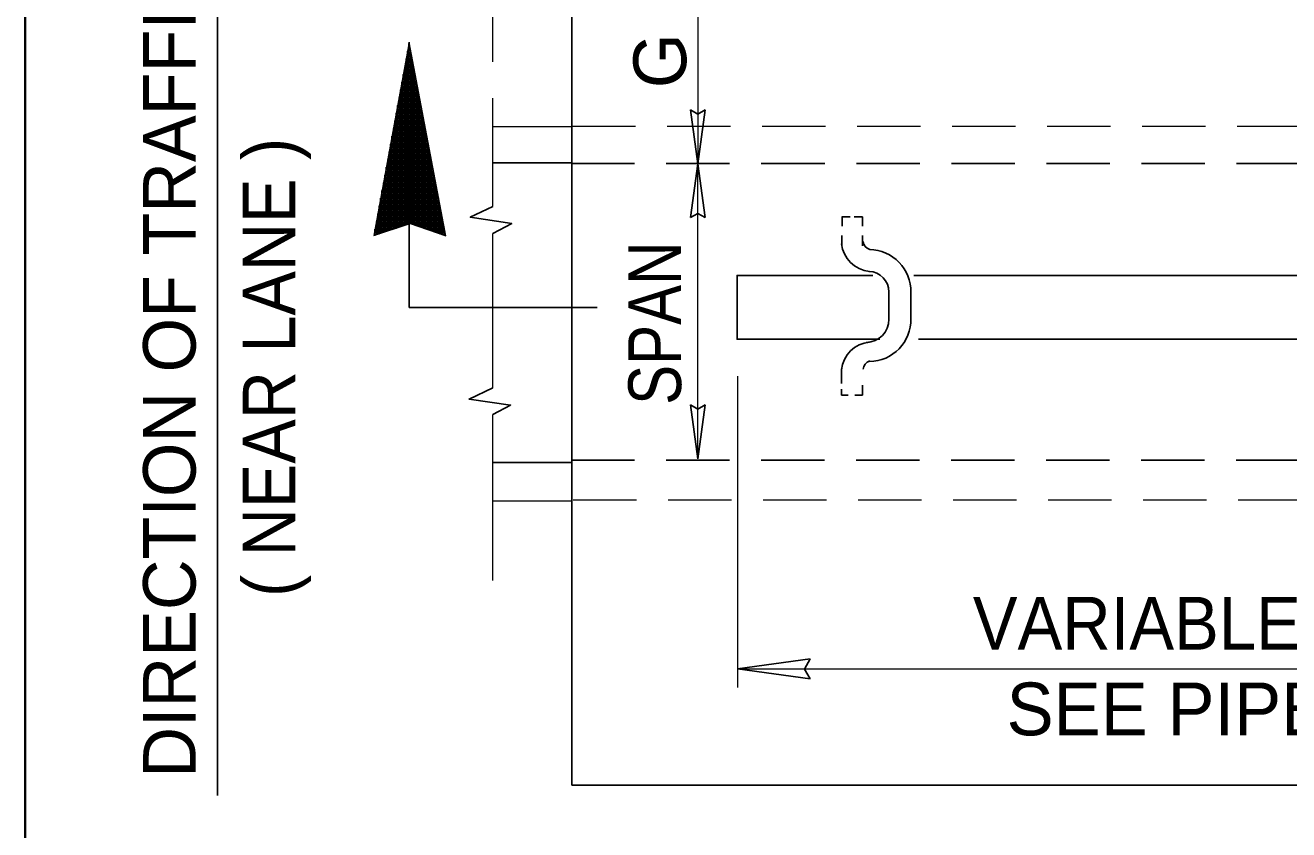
# Model space of a CAD drawing. Extents: x -873 to -38, y -356 to 186.
# Drawn here: x -689.27 to -659.35, y -220.25 to -201.19 of the extents above; entities that cross this region are included whole.
import ezdxf

# ---------------------------------------------------------------- set-up
doc = ezdxf.new("R2010")
doc.units = 0
doc.header["$LTSCALE"] = 0.5
doc.linetypes.add('MEDIUM_DASHED', pattern=[4.5, 3, -1.5])
doc.layers.add('1', color=7, linetype='Continuous', lineweight=13)

msp = doc.modelspace()

# ---------------------------------------------------------------- linework, layer by layer
at = {"layer": '1', "lineweight": 35}
msp.add_line((-689.2712, -181.4427), (-689.2712, -257.1993), dxfattribs=at)
at = {"layer": '1', "lineweight": 25}
for p, q in [((-676.3293, -219.1933), (-676.3293, -184.8849)), ((-684.7202, -196.7286), (-684.7202, -219.441)), ((-673.3427, -204.4714), (-673.5182, -203.1939)), ((-673.3427, -204.4714), (-673.1672, -203.1939)), ((-680.1765, -207.8761), (-680.1765, -203.605)), ((-678.1994, -204.4449), (-676.3293, -204.4449)), ((-673.3427, -204.4677), (-673.5182, -205.7451)), ((-673.3427, -204.4677), (-673.1672, -205.7451)), ((-669.9237, -205.9465), (-669.9237, -205.7252)), ((-669.4413, -206.4102), (-669.4413, -206.1677)), ((-621.1235, -207.1146), (-668.2277, -207.1146)), ((-668.8225, -208.1658), (-668.8225, -207.5117)), ((-668.3018, -208.1372), (-668.3018, -207.4831)), ((-680.1765, -207.8761), (-675.7271, -207.8761)), ((-668.1197, -208.6254), (-621.5537, -208.6254)), ((-669.9447, -209.6721), (-669.9447, -209.3297)), ((-669.4413, -209.954), (-669.4413, -209.7126)), ((-669.9447, -209.954), (-669.9447, -209.8136)), ((-669.9447, -209.9548), (-669.7834, -209.9548)), ((-669.6223, -209.9548), (-669.4413, -209.9548)), ((-673.3415, -211.4621), (-673.5169, -210.1847)), ((-673.3415, -211.4621), (-673.166, -210.1847)), ((-678.1994, -211.5467), (-676.3293, -211.5467)), ((-672.4013, -216.4411), (-670.6867, -216.2051)), ((-672.4013, -216.4411), (-670.6867, -216.6761)), ((-676.3293, -219.1933), (-612.7911, -219.1933))]:
    msp.add_line(p, q, dxfattribs=at)
at = {"layer": '1'}
for p, q in [((-678.1994, -202.0532), (-678.1994, -198.1157)), ((-673.3421, -199.3061), (-673.3421, -204.4675)), ((-680.1927, -201.6607), (-680.1663, -201.6607)), ((-680.187, -201.6272), (-680.1727, -201.6272)), ((-680.1847, -205.8928), (-680.1847, -201.6184)), ((-680.1809, -201.5932), (-680.1798, -201.5932)), ((-680.2486, -201.9628), (-680.1092, -201.9628)), ((-680.2426, -201.9291), (-680.1157, -201.9291)), ((-680.2363, -201.8953), (-680.1222, -201.8953)), ((-680.2298, -201.862), (-680.1286, -201.862)), ((-680.2242, -201.8287), (-680.135, -201.8287)), ((-680.2186, -205.9042), (-680.2186, -201.8017)), ((-680.2176, -201.7948), (-680.1411, -201.7948)), ((-680.2117, -201.7613), (-680.1474, -201.7613)), ((-680.2053, -201.7277), (-680.1536, -201.7277)), ((-680.1997, -201.694), (-680.1604, -201.694)), ((-680.1517, -205.8826), (-680.1517, -201.7387)), ((-680.1182, -205.8947), (-680.1182, -201.9159)), ((-680.304, -202.2647), (-680.0523, -202.2647)), ((-680.2976, -202.2314), (-680.0586, -202.2314)), ((-680.2917, -202.1977), (-680.0648, -202.1977)), ((-680.2862, -205.9263), (-680.2862, -202.1685)), ((-680.2853, -202.1641), (-680.0712, -202.1641)), ((-680.2794, -202.1308), (-680.0771, -202.1308)), ((-680.2732, -202.0973), (-680.0838, -202.0973)), ((-680.2669, -202.0632), (-680.0901, -202.0632)), ((-680.2605, -202.0298), (-680.0969, -202.0298)), ((-680.2547, -201.9964), (-680.1028, -201.9964)), ((-680.2526, -205.9155), (-680.2526, -201.9849)), ((-680.0846, -205.9062), (-680.0846, -202.0928)), ((-680.3587, -202.5668), (-679.9946, -202.5668)), ((-680.3533, -202.5331), (-680.0008, -202.5331)), ((-680.3533, -205.9487), (-680.3533, -202.535)), ((-680.3467, -202.4998), (-680.0073, -202.4998)), ((-680.3402, -202.4662), (-680.014, -202.4662)), ((-680.3342, -202.4327), (-680.0197, -202.4327)), ((-680.3287, -202.3991), (-680.0263, -202.3991)), ((-680.3219, -202.3656), (-680.0327, -202.3656)), ((-680.3197, -205.938), (-680.3197, -202.3516)), ((-680.3163, -202.3322), (-680.0397, -202.3322)), ((-680.31, -202.2985), (-680.0459, -202.2985)), ((-680.0508, -205.9176), (-680.0508, -202.2702)), ((-680.0173, -205.9291), (-680.0173, -202.4468)), ((-680.4082, -202.8356), (-679.9434, -202.8356)), ((-680.402, -202.8021), (-679.9502, -202.8021)), ((-680.3958, -202.7683), (-679.9565, -202.7683)), ((-680.3899, -202.7348), (-679.9632, -202.7348)), ((-680.3866, -205.9599), (-680.3866, -202.7179)), ((-680.3837, -202.7012), (-679.9689, -202.7012)), ((-680.3774, -202.6679), (-679.9757, -202.6679)), ((-680.3713, -202.6343), (-679.9821, -202.6343)), ((-680.3655, -202.6008), (-679.9883, -202.6008)), ((-679.984, -205.9405), (-679.984, -202.6236)), ((-679.9502, -205.9522), (-679.9502, -202.8)), ((-680.4634, -203.1377), (-679.8865, -203.1377)), ((-680.4573, -203.1042), (-679.8927, -203.1042)), ((-680.454, -205.9822), (-680.454, -203.0848)), ((-680.4513, -203.0704), (-679.8992, -203.0704)), ((-680.4451, -203.0367), (-679.905, -203.0367)), ((-680.4388, -203.0033), (-679.9117, -203.0033)), ((-680.433, -202.97), (-679.9183, -202.97)), ((-680.4269, -202.9363), (-679.9246, -202.9363)), ((-680.4205, -202.9027), (-679.9315, -202.9027)), ((-680.4203, -205.9713), (-680.4203, -202.9017)), ((-680.4147, -202.869), (-679.9372, -202.869)), ((-679.9165, -205.9639), (-679.9165, -202.9771)), ((-679.8833, -205.9753), (-679.8833, -203.154)), ((-678.1994, -205.484), (-678.1994, -202.9168)), ((-680.5208, -206.0038), (-680.5208, -203.4516)), ((-680.5191, -203.4398), (-679.8289, -203.4398)), ((-680.5126, -203.4061), (-679.8355, -203.4061)), ((-680.5068, -203.3726), (-679.8419, -203.3726)), ((-680.5002, -203.3392), (-679.8483, -203.3392)), ((-680.4947, -203.3055), (-679.8544, -203.3055)), ((-680.488, -203.2719), (-679.8606, -203.2719)), ((-680.4874, -205.9926), (-680.4874, -203.2682)), ((-680.4823, -203.2384), (-679.8675, -203.2384)), ((-680.4757, -203.2051), (-679.8736, -203.2051)), ((-680.4698, -203.1715), (-679.8798, -203.1715)), ((-679.8496, -205.987), (-679.8496, -203.3311)), ((-680.5743, -203.7419), (-679.7715, -203.7419)), ((-680.568, -203.7084), (-679.7779, -203.7084)), ((-680.562, -203.6751), (-679.7848, -203.6751)), ((-680.5557, -203.6413), (-679.7912, -203.6413)), ((-680.5543, -206.0152), (-680.5543, -203.6348)), ((-680.5497, -203.6076), (-679.7972, -203.6076)), ((-680.5434, -203.5737), (-679.8036, -203.5737)), ((-680.5374, -203.5401), (-679.81, -203.5401)), ((-680.5316, -203.5069), (-679.8164, -203.5069)), ((-680.5251, -203.4734), (-679.8227, -203.4734)), ((-679.8162, -205.9991), (-679.8162, -203.5083)), ((-679.7825, -206.0105), (-679.7825, -203.6852)), ((-678.1994, -203.5888), (-676.3293, -203.5888)), ((-680.6292, -204.0439), (-679.7143, -204.0439)), ((-680.6236, -204.0106), (-679.7208, -204.0106)), ((-680.6218, -206.0372), (-680.6218, -204.0017)), ((-680.6172, -203.9767), (-679.7268, -203.9767)), ((-680.6107, -203.9432), (-679.7337, -203.9432)), ((-680.6049, -203.9094), (-679.7398, -203.9094)), ((-680.599, -203.8757), (-679.7463, -203.8757)), ((-680.5924, -203.8426), (-679.7525, -203.8426)), ((-680.5878, -206.0264), (-680.5878, -203.8182)), ((-680.5867, -203.8092), (-679.7585, -203.8092)), ((-680.5803, -203.7757), (-679.7654, -203.7757)), ((-679.749, -206.0224), (-679.749, -203.862)), ((-679.715, -206.0336), (-679.715, -204.0393)), ((-680.6849, -204.346), (-679.6573, -204.346)), ((-680.6789, -204.3127), (-679.6636, -204.3127)), ((-680.6723, -204.2789), (-679.67, -204.2789)), ((-680.6666, -204.2452), (-679.6761, -204.2452)), ((-680.6603, -204.2118), (-679.6833, -204.2118)), ((-680.6553, -206.0482), (-680.6553, -204.1849)), ((-680.6538, -204.1785), (-679.689, -204.1785)), ((-680.6477, -204.1447), (-679.6952, -204.1447)), ((-680.6418, -204.111), (-679.7019, -204.111)), ((-680.6359, -204.0777), (-679.7081, -204.0777)), ((-679.6815, -206.0449), (-679.6815, -204.2157)), ((-680.7405, -204.6482), (-679.6, -204.6482)), ((-680.7341, -204.6147), (-679.6058, -204.6147)), ((-680.728, -204.581), (-679.6125, -204.581)), ((-680.7226, -206.0709), (-680.7226, -204.5512)), ((-680.7217, -204.5472), (-679.6187, -204.5472)), ((-680.7156, -204.5139), (-679.6252, -204.5139)), ((-680.7095, -204.4802), (-679.6317, -204.4802)), ((-680.7034, -204.4466), (-679.6379, -204.4466)), ((-680.6974, -204.4131), (-679.6443, -204.4131)), ((-680.6907, -204.3793), (-679.6502, -204.3793)), ((-680.6884, -206.0597), (-680.6884, -204.368)), ((-679.6482, -206.0568), (-679.6482, -204.3927)), ((-679.6148, -206.0684), (-679.6148, -204.5697)), ((-673.3421, -211.4623), (-673.3421, -204.4675)), ((-680.7953, -204.9502), (-679.5425, -204.9502)), ((-680.7892, -204.9167), (-679.5492, -204.9167)), ((-680.7892, -206.093), (-680.7892, -204.9182)), ((-680.783, -204.8832), (-679.5554, -204.8832)), ((-680.777, -204.8496), (-679.5618, -204.8496)), ((-680.7708, -204.8162), (-679.5677, -204.8162)), ((-680.7651, -204.7825), (-679.5742, -204.7825)), ((-680.7584, -204.7487), (-679.5807, -204.7487)), ((-680.7559, -206.082), (-680.7559, -204.7347)), ((-680.7522, -204.7149), (-679.5871, -204.7149)), ((-680.7462, -204.6819), (-679.5933, -204.6819)), ((-679.5811, -206.0797), (-679.5811, -204.7463)), ((-679.5472, -206.0912), (-679.5472, -204.9233)), ((-680.851, -205.2523), (-679.4852, -205.2523)), ((-680.8447, -205.2186), (-679.4915, -205.2186)), ((-680.8387, -205.1854), (-679.4977, -205.1854)), ((-680.8323, -205.1518), (-679.5037, -205.1518)), ((-680.8261, -205.1181), (-679.5104, -205.1181)), ((-680.8232, -206.1038), (-680.8232, -205.1012)), ((-680.8201, -205.0846), (-679.5173, -205.0846)), ((-680.8138, -205.0508), (-679.5232, -205.0508)), ((-680.8077, -205.0173), (-679.5292, -205.0173)), ((-680.8022, -204.9837), (-679.5366, -204.9837)), ((-679.514, -206.1034), (-679.514, -205.1007)), ((-680.9063, -205.5544), (-679.4277, -205.5544)), ((-680.8999, -205.5209), (-679.4343, -205.5209)), ((-680.8937, -205.4873), (-679.4411, -205.4873)), ((-680.8899, -206.1262), (-680.8899, -205.468)), ((-680.8878, -205.4538), (-679.4466, -205.4538)), ((-680.8812, -205.4202), (-679.4538, -205.4202)), ((-680.8756, -205.3865), (-679.4597, -205.3865)), ((-680.8695, -205.3531), (-679.466, -205.3531)), ((-680.8638, -205.3194), (-679.4724, -205.3194)), ((-680.857, -205.286), (-679.4785, -205.286)), ((-680.8563, -206.1153), (-680.8563, -205.2851)), ((-679.4804, -206.1151), (-679.4804, -205.2773)), ((-679.4466, -206.1262), (-679.4466, -205.4538)), ((-680.9613, -205.8568), (-679.3703, -205.8568)), ((-680.9572, -206.1487), (-680.9572, -205.834)), ((-680.9553, -205.823), (-679.3769, -205.823)), ((-680.9493, -205.7894), (-679.3833, -205.7894)), ((-680.9428, -205.7561), (-679.3896, -205.7561)), ((-680.9372, -205.7223), (-679.396, -205.7223)), ((-680.9307, -205.6888), (-679.4024, -205.6888)), ((-680.9247, -205.6555), (-679.409, -205.6555)), ((-680.9237, -206.1373), (-680.9237, -205.6515)), ((-680.9182, -205.6217), (-679.4153, -205.6217)), ((-680.9126, -205.588), (-679.4212, -205.588)), ((-679.4131, -206.138), (-679.4131, -205.6309)), ((-679.3795, -206.1494), (-679.3795, -205.8077)), ((-681.011, -206.1253), (-680.8872, -206.1253)), ((-681.0042, -206.0915), (-680.7858, -206.0915)), ((-680.9982, -206.0577), (-680.6843, -206.0577)), ((-680.9924, -206.0249), (-680.5823, -206.0249)), ((-680.991, -206.1595), (-680.991, -206.018)), ((-680.9859, -205.9909), (-680.4813, -205.9909)), ((-680.9799, -205.9572), (-680.3794, -205.9572)), ((-680.9738, -205.9238), (-680.2779, -205.9238)), ((-680.9676, -205.8901), (-680.1765, -205.8901)), ((-680.1307, -205.8901), (-679.3639, -205.8901)), ((-680.0327, -205.9238), (-679.3579, -205.9238)), ((-679.9359, -205.9572), (-679.3514, -205.9572)), ((-679.8388, -205.9909), (-679.3447, -205.9909)), ((-679.7418, -206.0249), (-679.3387, -206.0249)), ((-679.6448, -206.0577), (-679.3322, -206.0577)), ((-679.5472, -206.0915), (-679.3258, -206.0915)), ((-679.4502, -206.1253), (-679.3196, -206.1253)), ((-679.3458, -206.1612), (-679.3458, -205.9847)), ((-678.1994, -209.7771), (-678.1994, -206.1188)), ((-681.0168, -206.1589), (-680.9887, -206.1589)), ((-679.3533, -206.1589), (-679.3131, -206.1589)), ((-679.3127, -206.1727), (-679.3127, -206.162)), ((-672.402, -209.5042), (-672.402, -216.8845)), ((-678.1994, -214.3477), (-678.1994, -210.4103)), ((-678.1994, -212.4605), (-676.3293, -212.4605)), ((-672.402, -216.4398), (-617.1938, -216.4398))]:
    msp.add_line(p, q, dxfattribs=at)
at = {"layer": '1', "linetype": 'MEDIUM_DASHED'}
for p, q in [((-676.3181, -203.5777), (-638.9415, -203.5777)), ((-676.2984, -212.4357), (-639.1983, -212.4357))]:
    msp.add_line(p, q, dxfattribs=at)
at = {"layer": '1', "linetype": 'MEDIUM_DASHED', "lineweight": 25}
for p, q in [((-676.3397, -204.46), (-638.625, -204.46)), ((-669.7352, -205.7252), (-669.937, -205.7252)), ((-669.6422, -205.7252), (-669.4413, -205.7252)), ((-669.4413, -205.9465), (-669.4413, -205.7252)), ((-669.937, -206.4102), (-669.937, -206.1677)), ((-676.3419, -211.4907), (-639.0207, -211.4907))]:
    msp.add_line(p, q, dxfattribs=at)
at = {"layer": '1'}
msp.add_lwpolyline([(-679.3104, -206.1734), (-680.1801, -201.5897), (-681.0189, -206.169), (-680.1527, -205.8823)], close=True, dxfattribs=at)
at = {"layer": '1', "lineweight": 25}
for points in [[(-673.1672, -203.1939), (-673.3447, -203.2927), (-673.5182, -203.1939)], [(-678.1994, -205.484), (-678.7345, -205.7372), (-677.7519, -205.882), (-678.1994, -206.1188)], [(-673.1672, -205.7451), (-673.3447, -205.6463), (-673.5182, -205.7451)], [(-669.1979, -207.1146), (-672.4127, -207.1146), (-672.4127, -208.6254), (-669.0361, -208.6254)], [(-678.1994, -209.7771), (-678.7626, -210.0434), (-677.7798, -210.1878), (-678.1994, -210.4103)], [(-673.5169, -210.1847), (-673.3396, -210.2835), (-673.166, -210.1847)], [(-670.6867, -216.2051), (-670.8197, -216.4432), (-670.6867, -216.6761)]]:
    msp.add_lwpolyline(points, dxfattribs=at)
for centre, radius, start, end in [((-669.2052, -206.2849), 0.7379, 186.05669, 264.22165), ((-669.2052, -206.2849), 0.225, 186.05669, 252.45085), ((-669.2998, -207.5007), 1.0027, 358.9946, 88.96219), ((-669.2998, -207.5007), 0.479, 358.9946, 88.96219), ((-669.3629, -208.1622), 0.5404, 271.03781, 1.0054), ((-669.2998, -208.155), 1.0027, 271.03781, 1.0054), ((-669.2052, -209.4274), 0.7379, 95.77835, 173.94331), ((-669.2052, -209.3572), 0.225, 107.54915, 173.94331)]:
    msp.add_arc(centre, radius, start, end, dxfattribs=at)

# ---------------------------------------------------------------- texts
at = {"layer": '1'}
for s, height, p in [('DIRECTION OF TRAFFIC', 1.243, (-685.2374, -219.0178)), ('G', 1.25, (-673.6184, -202.6775))]:
    msp.add_text(s, height=height, rotation=90, dxfattribs=at).set_placement(p)
for s, height, width, p in [('( NEAR LANE )', 1.243, 0.95, (-682.8766, -214.7347)), ('SPAN', 1.25, 0.85, (-673.7397, -210.1822))]:
    msp.add_text(s, height=height, rotation=90, dxfattribs=dict(at, width=width)).set_placement(p)
at = {"layer": '1', "width": 0.95}
msp.add_text('VARIABLE OVERALL PIPE LENGTH - FOR CROSS DRAIN', height=1.25, dxfattribs=at).set_placement((-666.8309, -215.9832))
at = {"layer": '1'}
msp.add_text('SEE PIPE GRATE SCHEDULE ( TABLE A ) - L ( CD )', height=1.25, dxfattribs=at).set_placement((-666.0318, -218.0137))

doc.saveas('drawing.dxf')
